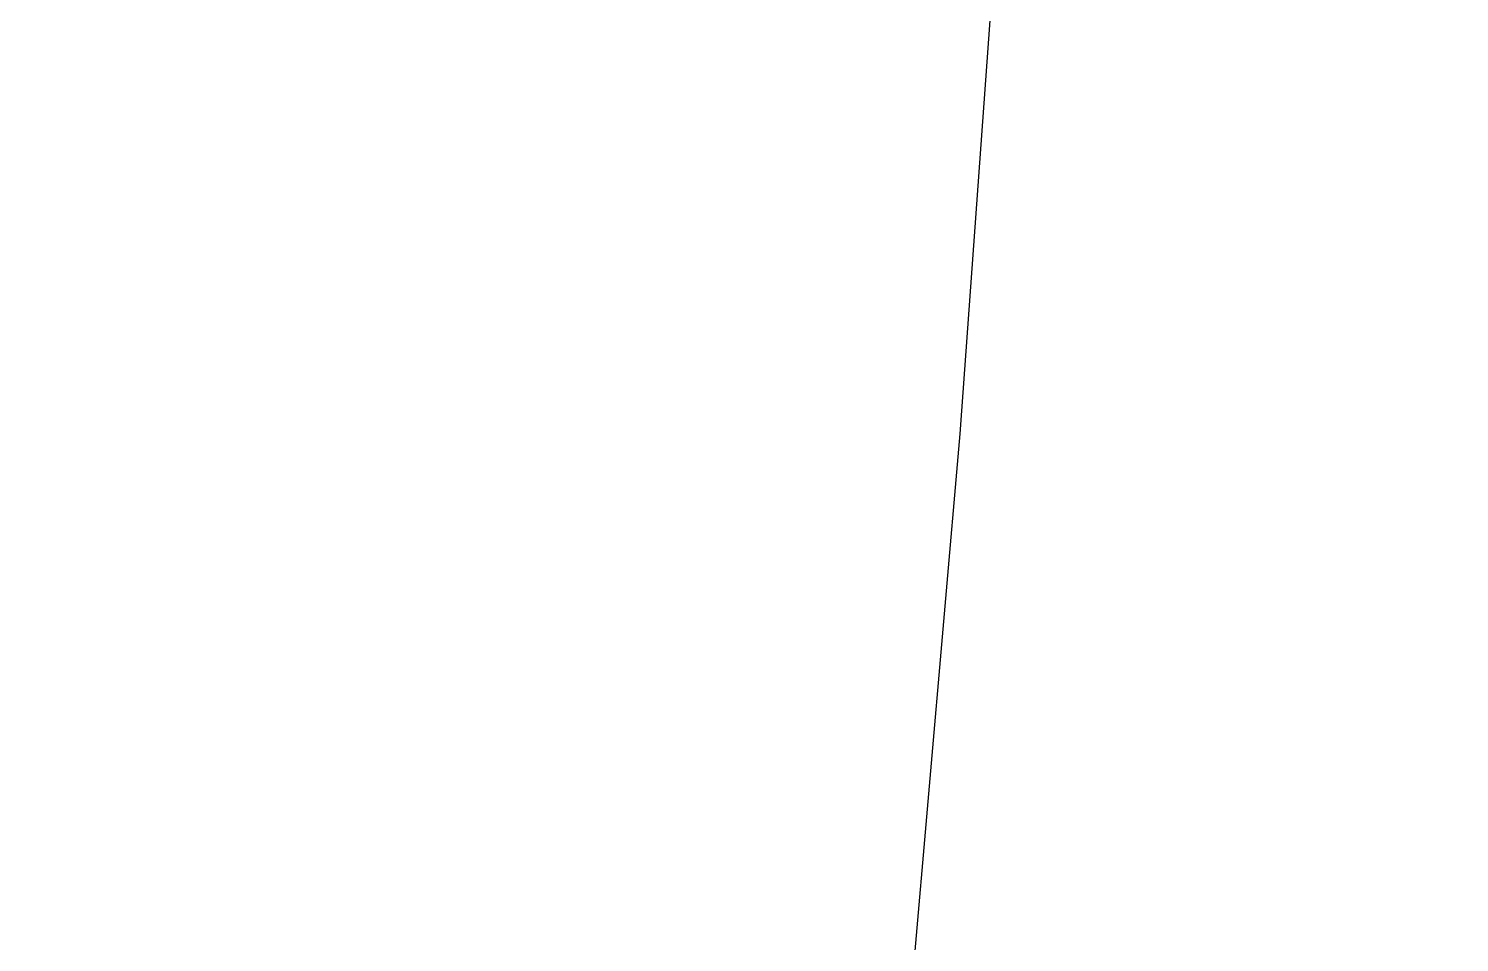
# Model space of a CAD drawing. Header units: millimetres. Extents: x 0 to 1845, y -1231 to 1016.
# Drawn here: x 787.29404 to 787.296346, y 379.711383 to 379.712856 of the extents above; entities that cross this region are included whole.
import ezdxf

# ---------------------------------------------------------------- set-up
doc = ezdxf.new("R2010")
doc.units = ezdxf.units.MM
doc.layers.add('Blocks', color=7, linetype='Continuous')
doc.layers.add('Blocks$Inner', color=7, linetype='Continuous', lineweight=25, true_color=0x007f00)
doc.layers.add('Blocks$Outline', color=7, linetype='Continuous', lineweight=35, true_color=0xff3f3f)

# ---------------------------------------------------------------- blocks, each defined once
blk = doc.blocks.new('Falcon Lounge Chair Front')
at = {"layer": 'Blocks$Inner'}
blk.add_open_spline([(787.2955412, 379.7122033), (789.7714125, 413.6753492)], degree=1, dxfattribs=at)
blk.add_rational_spline([(771.6206425, 347.9048486), (785.6885255, 357.6677187), (787.2955412, 379.7122033)], [1, 0.874722035507, 1], degree=2, dxfattribs=at)
at = {"layer": 'Blocks$Outline'}
blk.add_rational_spline([(442.3766479, 164.0326804), (442.3766479, 188.1502024), (459.0320288, 193.3320405), (621.9062583, 244.0056277), (771.6206425, 347.9048486), (785.6885255, 357.6677187), (787.2955412, 379.7122033), (788.5334634, 396.6935919), (789.7713857, 413.6749806)], [1, 0.779377256834, 1, 1.03419276712, 1.08505955812, 0.949125505325, 1.08505955812, 1.08505955812, 1.08505955812], degree=2, knots=[0, 0, 0, 40.627502, 40.627502, 510.061954, 510.061954, 550.536704, 550.536704, 550.648721, 550.648721, 550.648721], dxfattribs=at)

msp = doc.modelspace()

# ---------------------------------------------------------------- block references
at = {"layer": 'Blocks'}
msp.add_blockref('Falcon Lounge Chair Front', (0, 0), dxfattribs=at)

doc.saveas('drawing.dxf')
